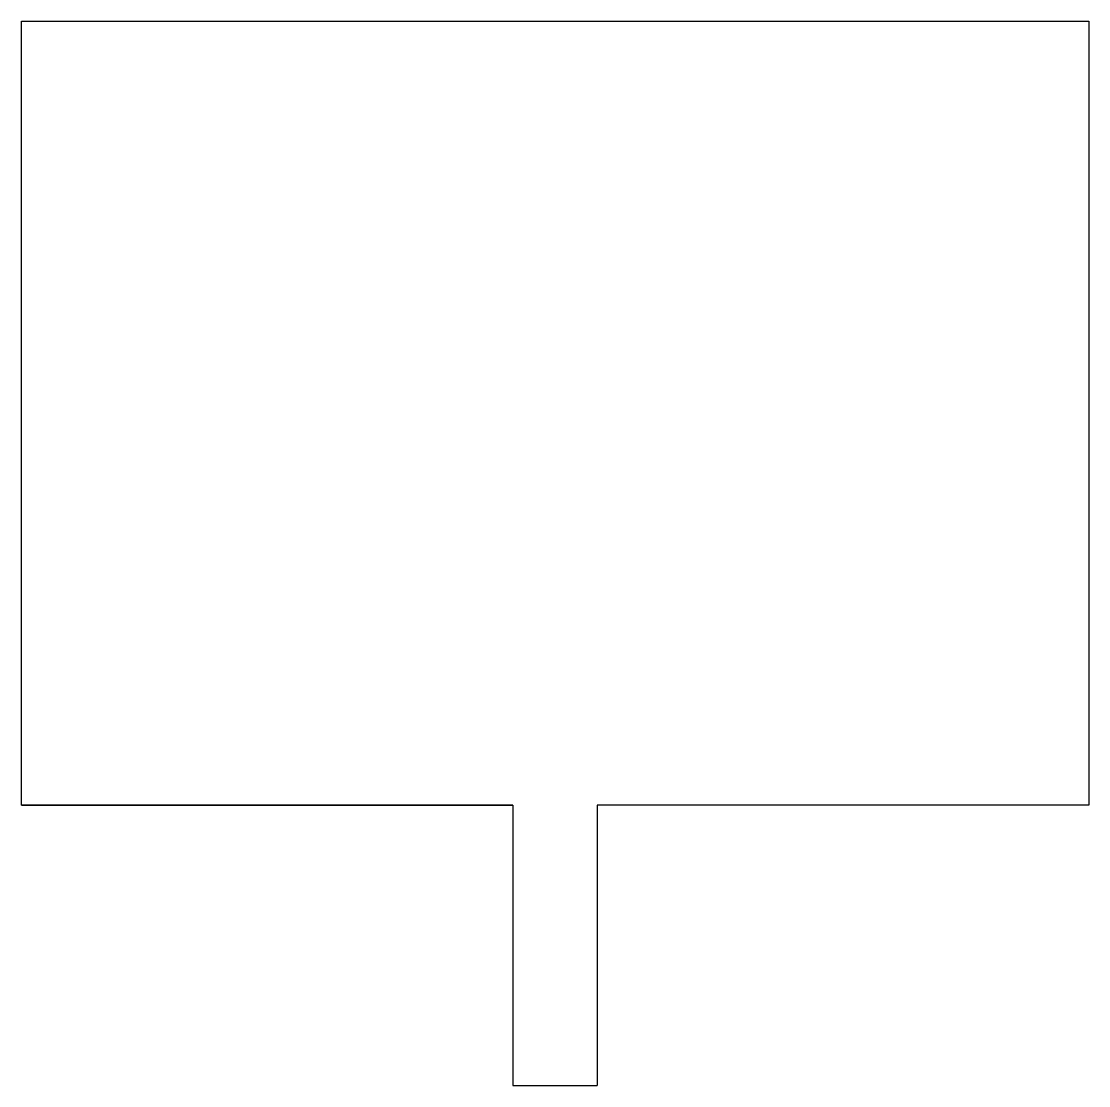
# Model space of a CAD drawing. Header units: millimetres. Extents: x 2783.9 to 2822, y 2099.6 to 2137.5.
import ezdxf

# ---------------------------------------------------------------- set-up
doc = ezdxf.new("R2010")
doc.units = ezdxf.units.MM

msp = doc.modelspace()

# ---------------------------------------------------------------- linework, layer by layer
for p, q in [((2783.913, 2109.567), (2801.438, 2109.567)), ((2801.438, 2109.567), (2801.438, 2099.567)), ((2804.438, 2109.567), (2804.438, 2099.567)), ((2801.438, 2099.567), (2804.438, 2099.567))]:
    msp.add_line(p, q)
msp.add_lwpolyline([(2801.438, 2109.567), (2783.913, 2109.567), (2783.913, 2137.527), (2821.963, 2137.527), (2821.963, 2109.567), (2804.438, 2109.567)])

doc.saveas('drawing.dxf')
